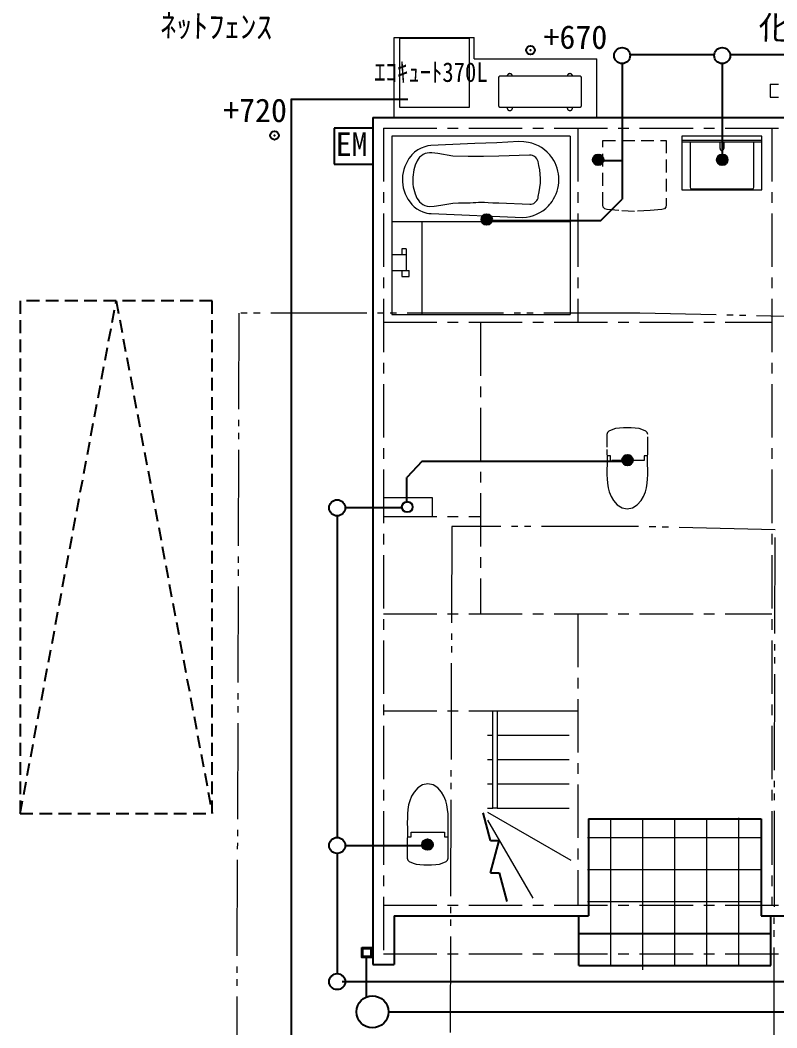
# Model space of a CAD drawing. Units: millimetres at full size. Extents: x -36400 to 21980, y -14845 to 15757.
# Drawn here: x -6966 to 125, y 123 to 9562 of the extents above; entities that cross this region are included whole.
import ezdxf
from ezdxf.enums import TextEntityAlignment as Align

# ---------------------------------------------------------------- set-up
doc = ezdxf.new("R2010")
doc.units = ezdxf.units.MM
doc.header["$LTSCALE"] = 100
doc.header["$PDMODE"] = 32
doc.header["$PDSIZE"] = 80
for name, pattern in [('CHAIN1', [8, 5, -1, 1, -1]), ('DASHED1', [1.8, 1.2, -0.6]), ('DOUBLE_CHAIN2', [12.8, 9, -1, 0.6, -0.6, 0.6, -1])]:
    doc.linetypes.add(name, pattern=pattern)
for name, color, linetype, lineweight in [('2-1_通り芯', 1, 'CHAIN1', 18), ('2-2', 6, 'Continuous', 25), ('2-3', 7, 'DASHED1', 25), ('2-4', 134, 'Continuous', 25), ('2-6', 4, 'Continuous', 9), ('7-7', 7, 'Continuous', 25), ('8-8', 7, 'Continuous', 25), ('C-0', 5, 'Continuous', 9)]:
    doc.layers.add(name, color=color, linetype=linetype, lineweight=lineweight)
doc.styles.add('ＭＳ ゴシック', font='')
doc.styles.get('ＭＳ ゴシック').set_extended_font_data('MS Gothic')

msp = doc.modelspace()

# ---------------------------------------------------------------- linework, layer by layer
at = {"layer": '2-1_通り芯'}
for p, q in [((-3561.1, 8551.5), (3718.9, 8551.5)), ((-3561.1, 8551.5), (-3561.1, 816.5)), ((-1741.1, 8551.5), (-1741.1, 6731.5)), ((78.9, 8551.5), (78.9, 1271.5)), ((-3561.1, 6731.5), (78.9, 6731.5)), ((-2651.1, 6731.5), (-2651.1, 4001.5)), ((-3561.1, 4911.5), (-2651.1, 4911.5)), ((-3561.1, 4001.5), (78.9, 4001.5)), ((-1741.1, 4001.5), (-1741.1, 1271.5)), ((-3561.1, 3091.5), (-1741.1, 3091.5)), ((-3561.1, 1271.5), (3718.9, 1271.5)), ((-3561.1, 816.5), (3718.9, 816.5))]:
    msp.add_line(p, q, dxfattribs=at)
msp.add_lwpolyline([(-3561.1, 5091.5), (-3106.1, 5091.5), (-3106.1, 4911.5)], dxfattribs=at)
at = {"layer": '2-2'}
for p, q in [((-3661.1, 8651.5), (-3661.1, 716.5)), ((-1641.1, 2081.5), (-21.1, 2081.5)), ((-1641.1, 2081.5), (-1641.1, 1171.5)), ((-21.1, 2081.5), (-21.1, 1171.5)), ((-3461.1, 1171.5), (-1641.1, 1171.5)), ((-3461.1, 1171.5), (-3461.1, 716.5)), ((-21.1, 1171.5), (3618.9, 1171.5)), ((-3661.1, 716.5), (-3461.1, 716.5))]:
    msp.add_line(p, q, dxfattribs=at)
msp.add_lwpolyline([(-3661.1, 8651.5), (3818.9, 8651.5), (3818.9, 716.5)], dxfattribs=at)
at = {"layer": '2-3'}
for p, q in [((-6966.3, 2131.5), (-6066.3, 6931.5)), ((-6966.3, 6931.5), (-6966.3, 2131.5)), ((-5166.3, 6931.5), (-6966.3, 6931.5)), ((-6066.3, 6931.5), (-5166.3, 2131.5)), ((-5166.3, 2131.5), (-5166.3, 6931.5)), ((-6966.3, 2131.5), (-5166.3, 2131.5))]:
    msp.add_line(p, q, dxfattribs=at)
at = {"layer": '2-4'}
for p, q in [((-1325.6, 9164.4), (-1325.6, 7885.5)), ((-461.8, 9236), (-1250.8, 9236)), ((-387, 9161.3), (-387, 8245.9)), ((4440.1, 9236), (-312.3, 9236)), ((-4425.7, 8824.5), (-4425.7, -3720.9)), ((-3333, 8818.1), (-4425.7, 8818.1)), ((-1549.5, 8304.3), (-1599.4, 8254.4)), ((-1536.9, 8302.7), (-1597.8, 8241.8)), ((-1566.8, 8301.2), (-1596.3, 8271.6)), ((-1526.7, 8298.8), (-1594, 8231.6)), ((-1518.1, 8293.3), (-1588.4, 8223)), ((-1511, 8286.3), (-1581.4, 8215.9)), ((-1505.3, 8277.8), (-1572.9, 8210.2)), ((-1501.2, 8267.7), (-1562.8, 8206.1)), ((-1499.4, 8255.4), (-1550.5, 8204.3)), ((-1501.9, 8238.8), (-1533.9, 8206.8)), ((-1504.3, 8245.9), (-1325.6, 8245.9)), ((-386.9, 8304.3), (-436.8, 8254.4)), ((-374.3, 8302.7), (-435.2, 8241.8)), ((-404.1, 8301.2), (-433.7, 8271.6)), ((-364.1, 8298.8), (-431.3, 8231.6)), ((-355.5, 8293.3), (-425.8, 8223)), ((-348.3, 8286.3), (-418.7, 8215.9)), ((-342.7, 8277.8), (-410.3, 8210.2)), ((-338.6, 8267.7), (-400.2, 8206.1)), ((-336.8, 8255.4), (-387.9, 8204.3)), ((-339.2, 8238.8), (-371.3, 8206.8)), ((-1525.4, 7685.7), (-1325.6, 7885.5)), ((-2594.2, 7744.1), (-2644.1, 7694.2)), ((-2581.7, 7742.5), (-2642.5, 7681.6)), ((-2611.5, 7741), (-2641, 7711.4)), ((-2571.4, 7738.6), (-2638.7, 7671.3)), ((-2562.8, 7733), (-2633.1, 7662.8)), ((-2555.7, 7726), (-2626.1, 7655.6)), ((-2550, 7717.6), (-2617.6, 7649.9)), ((-2546, 7707.5), (-2607.5, 7645.9)), ((-2544.1, 7695.2), (-2595.2, 7644.1)), ((-2546.6, 7678.6), (-2578.6, 7646.5)), ((-2549, 7685.7), (-1525.4, 7685.7)), ((-1275.4, 5490.8), (-1325.3, 5440.9)), ((-1262.9, 5489.2), (-1323.8, 5428.3)), ((-1292.7, 5487.7), (-1322.2, 5458.1)), ((-1252.6, 5485.3), (-1319.9, 5418)), ((-1244, 5479.7), (-1314.3, 5409.5)), ((-3200.3, 5432.4), (-3344, 5277.1)), ((-3200.3, 5432.4), (-1322.6, 5432.4)), ((-1236.9, 5472.7), (-1307.3, 5402.3)), ((-1231.2, 5464.3), (-1298.9, 5396.6)), ((-1227.2, 5454.2), (-1288.8, 5392.6)), ((-1225.4, 5441.9), (-1276.4, 5390.8)), ((-1227.8, 5425.3), (-1259.8, 5393.2)), ((-3344, 5042.2), (-3344, 5277.1)), ((-3995.5, 4918.8), (-3995.5, 1906.2)), ((-3390.4, 4993.8), (-3920.5, 4993.8)), ((-3149.9, 1889.5), (-3199.8, 1839.6)), ((-3137.3, 1888), (-3198.2, 1827.1)), ((-3920.5, 1831.2), (-3197.1, 1831.2)), ((-3167.2, 1886.4), (-3196.7, 1856.9)), ((-3127.1, 1884.1), (-3194.3, 1816.8)), ((-3118.5, 1878.5), (-3188.8, 1808.2)), ((-3111.4, 1871.5), (-3181.8, 1801.1)), ((-3105.7, 1863.1), (-3173.3, 1795.4)), ((-3101.6, 1853), (-3163.2, 1791.4)), ((-3099.8, 1840.6), (-3150.9, 1789.6)), ((-3102.3, 1824), (-3134.3, 1792)), ((-3995.5, 1756.2), (-3995.5, 628.3)), ((-3723.7, 776.4), (-3723.7, 411.2)), ((-3947.4, 555.7), (4443.7, 555.7)), ((-3509.7, 273.1), (3769.3, 273.1))]:
    msp.add_line(p, q, dxfattribs=at)
for centre, radius in [((-1325.6, 9230.2), 75), ((-387, 9230.2), 75), ((-1549.4, 8254.3), 50), ((-386.8, 8254.3), 50), ((-2594.1, 7694.1), 50), ((-1275.3, 5440.8), 50), ((-3995.5, 4993.8), 75), ((-3338.4, 5002.4), 50), ((-3995.5, 1831.2), 75), ((-3149.8, 1839.5), 50), ((-3995.5, 555.8), 75), ((-3665.1, 273.1), 150)]:
    msp.add_circle(centre, radius, dxfattribs=at)
at = {"layer": '2-6'}
for p, q in [((-3461.1, 9398), (-2711.1, 9398)), ((-3461.1, 8648), (-3461.1, 9398)), ((-2711.1, 9198), (-2711.1, 9398)), ((-2711.1, 9198), (-1561.1, 9198)), ((-1561.1, 8648), (-1561.1, 9198)), ((-1719.8, 9035.8), (-2469.8, 9035.8)), ((-2377.4, 9060.8), (-2378.1, 9060.8)), ((62, 8962), (62, 8842)), ((62, 8962), (140, 8962)), ((62, 8842), (140, 8842)), ((-2402.8, 8740.8), (-2402.8, 8746.8)), ((-2378.1, 8715.8), (-2377.4, 8715.8)), ((-2352.8, 8740), (-2352.8, 8746.8)), ((-1839.8, 8740.8), (-1839.8, 8746.8)), ((-1789.8, 8740), (-1789.8, 8746.8)), ((-3483.6, 8474), (-3483.6, 6804)), ((-1813.6, 8474), (-3483.6, 8474)), ((-1813.6, 8474), (-1813.6, 6804)), ((-764.7, 8438.7), (-14.7, 8438.7)), ((-764.7, 8421.5), (-14.7, 8421.5)), ((-1813.6, 7674), (-3483.6, 7674)), ((-3203.6, 7674), (-3203.6, 6804)), ((-3347.6, 7365), (-3483.6, 7365)), ((-3390.6, 7421), (-3390.6, 7365)), ((-3347.6, 7421), (-3390.6, 7421)), ((-3347.6, 7421), (-3347.6, 7218)), ((-3483.6, 7218), (-3321.6, 7218)), ((-3390.6, 7218), (-3390.6, 7162)), ((-3483.6, 6804), (-1813.6, 6804)), ((-2586.1, 3091.5), (-2536.1, 3091.5)), ((-2536.1, 3091.5), (-2496.1, 3091.5)), ((-2536.1, 2181.5), (-2536.1, 3091.5)), ((-2496.1, 3091.5), (-2496.1, 2181.5)), ((-2496.1, 3091.5), (-1821.1, 3091.5)), ((-2586.1, 2864), (-2536.1, 2864)), ((-2496.1, 2864), (-1821.1, 2864)), ((-2586.1, 2636.5), (-2536.1, 2636.5)), ((-2496.1, 2636.5), (-1821.1, 2636.5)), ((-2586.1, 2409), (-2536.1, 2409)), ((-2496.1, 2409), (-1821.1, 2409)), ((-2586.1, 2181.5), (-2536.1, 2181.5)), ((-2496.1, 2181.5), (-2536.1, 2181.5)), ((-2496.1, 2181.5), (-1821.1, 2181.5)), ((-2586.1, 2144), (-1806.1, 1693.7)), ((-231.1, 706.5), (-231.1, 2089)), ((-2586.1, 2069), (-2163.3, 1336.5)), ((-1431.1, 706.5), (-1431.1, 2076)), ((-1131.1, 666.5), (-1131.1, 2076)), ((-831.1, 706.5), (-831.1, 2076)), ((-531.1, 706.5), (-531.1, 2076)), ((-1648.6, 1906.5), (-13.6, 1906.5)), ((-1648.6, 1606.5), (-13.6, 1606.5)), ((-1648.6, 1306.5), (-13.6, 1306.5))]:
    msp.add_line(p, q, dxfattribs=at)
at = {"layer": '2-6', "color": 5, "lineweight": 25}
for p, q in [((-4024.7, 8551.3), (-4024.7, 8212.3)), ((-3664.2, 8551.3), (-4024.7, 8551.3)), ((-4024.7, 8212.3), (-3660.8, 8212.3))]:
    msp.add_line(p, q, dxfattribs=at)
at = {"layer": '2-6', "linetype": 'DASHED1'}
for p, q in [((-911.7, 8436), (-911.7, 7831)), ((-1502.7, 7809), (-1506.7, 7831)), ((-1488.7, 7795), (-1502.7, 7809)), ((-1466.7, 7788), (-1488.7, 7795)), ((-1356.7, 7778), (-1466.7, 7788)), ((-1208.7, 7771), (-1356.7, 7778)), ((-1061.7, 7778), (-1208.7, 7771)), ((-951.7, 7788), (-1061.7, 7778)), ((-929.7, 7795), (-951.7, 7788)), ((-915.7, 7809), (-929.7, 7795)), ((-911.7, 7831), (-915.7, 7809))]:
    msp.add_line(p, q, dxfattribs=at)
at = {"layer": '2-6', "color": 7, "lineweight": 25}
for p, q in [((-2557.5, 1876.5), (-2627.4, 2137.2)), ((-2557.5, 1576.5), (-2477.2, 1876.5)), ((-2557.5, 1876.5), (-2477.2, 1876.5)), ((-2557.5, 1576.5), (-2477.2, 1576.5)), ((-2477.2, 1576.5), (-2404.9, 1306.8)), ((-1731.1, 706.5), (-1731.1, 1179)), ((68.9, 706.5), (68.9, 1179)), ((-1731.1, 1006.5), (68.9, 1006.5)), ((-3764.3, 876.3), (-3669.3, 876.3)), ((-3669.3, 876.3), (-3669.3, 781.3)), ((-1731.1, 706.5), (68.9, 706.5))]:
    msp.add_line(p, q, dxfattribs=at)
at = {"layer": '2-6'}
for points in [[(-2757.5, 9392.6), (-2757.5, 8742.6), (-3407.5, 8742.6), (-3407.5, 9392.6)], [(-14.7, 8474), (-764.7, 8474), (-764.7, 7974), (-14.7, 7974)]]:
    msp.add_lwpolyline(points, close=True, dxfattribs=at)
for points in [[(-2469.8, 9035.8), (-2479.8, 9030.8), (-2484.8, 9020.8)], [(-2484.8, 9020.8), (-2484.8, 8761.8), (-2479.8, 8751.8), (-2469.8, 8746.8), (-1719.8, 8746.8)], [(-2400.5, 9046.2), (-2400.8, 9045.6), (-2401, 9044.9), (-2401.3, 9044.2), (-2401.5, 9043.6), (-2401.7, 9042.9), (-2401.9, 9042.2), (-2402.1, 9041.5), (-2402.3, 9040.8), (-2402.4, 9040.1), (-2402.5, 9039.4), (-2402.6, 9038.6), (-2402.7, 9037.9), (-2402.7, 9037.2), (-2402.8, 9036.5), (-2402.8, 9035.8)], [(-2378.1, 9060.8), (-2378.8, 9060.7), (-2379.6, 9060.7), (-2380.3, 9060.6), (-2381, 9060.6), (-2381.7, 9060.4), (-2382.4, 9060.3), (-2383.1, 9060.2), (-2383.8, 9060), (-2384.5, 9059.8), (-2385.2, 9059.6), (-2385.9, 9059.4), (-2386.6, 9059.2), (-2387.2, 9058.9), (-2387.9, 9058.6), (-2388.6, 9058.3), (-2389.2, 9058), (-2389.8, 9057.6), (-2390.5, 9057.3), (-2391.1, 9056.9), (-2391.7, 9056.5), (-2392.3, 9056.1), (-2392.9, 9055.7), (-2393.4, 9055.2), (-2394, 9054.8), (-2394.5, 9054.3), (-2395.1, 9053.8), (-2395.6, 9053.3), (-2396.1, 9052.8), (-2396.5, 9052.3), (-2397, 9051.7), (-2397.5, 9051.1), (-2397.9, 9050.6), (-2398.3, 9050), (-2398.7, 9049.4), (-2399.1, 9048.8), (-2399.5, 9048.2), (-2399.8, 9047.5), (-2400.2, 9046.9), (-2400.5, 9046.2)], [(-2367, 9058.3), (-2367.6, 9058.6), (-2368.3, 9058.9), (-2369, 9059.2), (-2369.6, 9059.4), (-2370.3, 9059.6), (-2371, 9059.8), (-2371.7, 9060), (-2372.4, 9060.2), (-2373.1, 9060.3), (-2373.8, 9060.4), (-2374.5, 9060.6), (-2375.2, 9060.6), (-2376, 9060.7), (-2376.7, 9060.7), (-2377.4, 9060.8)], [(-2352.8, 9035.8), (-2352.8, 9036.5), (-2352.8, 9037.2), (-2352.9, 9037.9), (-2352.9, 9038.6), (-2353, 9039.4), (-2353.1, 9040.1), (-2353.3, 9040.8), (-2353.4, 9041.5), (-2353.6, 9042.2), (-2353.8, 9042.9), (-2354, 9043.6), (-2354.2, 9044.2), (-2354.5, 9044.9), (-2354.8, 9045.6), (-2355.1, 9046.2), (-2355.4, 9046.9), (-2355.7, 9047.5), (-2356.1, 9048.2), (-2356.4, 9048.8), (-2356.8, 9049.4), (-2357.2, 9050), (-2357.6, 9050.6), (-2358.1, 9051.1), (-2358.5, 9051.7), (-2359, 9052.3), (-2359.5, 9052.8), (-2360, 9053.3), (-2360.5, 9053.8), (-2361, 9054.3), (-2361.5, 9054.8), (-2362.1, 9055.2), (-2362.7, 9055.7), (-2363.2, 9056.1), (-2363.8, 9056.5), (-2364.4, 9056.9), (-2365.1, 9057.3), (-2365.7, 9057.6), (-2366.3, 9058), (-2367, 9058.3)], [(-1837.5, 9046.2), (-1837.8, 9045.6), (-1838, 9044.9), (-1838.3, 9044.2), (-1838.5, 9043.6), (-1838.7, 9042.9), (-1838.9, 9042.2), (-1839.1, 9041.5), (-1839.3, 9040.8), (-1839.4, 9040.1), (-1839.5, 9039.4), (-1839.6, 9038.6), (-1839.7, 9037.9), (-1839.7, 9037.2), (-1839.8, 9036.5), (-1839.8, 9035.8)], [(-1815.1, 9060.8), (-1815.8, 9060.7), (-1816.6, 9060.7), (-1817.3, 9060.6), (-1818, 9060.6), (-1818.7, 9060.4), (-1819.4, 9060.3), (-1820.1, 9060.2), (-1820.8, 9060), (-1821.5, 9059.8), (-1822.2, 9059.6), (-1822.9, 9059.4), (-1823.6, 9059.2), (-1824.2, 9058.9), (-1824.9, 9058.6), (-1825.6, 9058.3), (-1826.2, 9058), (-1826.8, 9057.6), (-1827.5, 9057.3), (-1828.1, 9056.9), (-1828.7, 9056.5), (-1829.3, 9056.1), (-1829.9, 9055.7), (-1830.4, 9055.2), (-1831, 9054.8), (-1831.5, 9054.3), (-1832.1, 9053.8), (-1832.6, 9053.3), (-1833.1, 9052.8), (-1833.5, 9052.3), (-1834, 9051.7), (-1834.5, 9051.1), (-1834.9, 9050.6), (-1835.3, 9050), (-1835.7, 9049.4), (-1836.1, 9048.8), (-1836.5, 9048.2), (-1836.8, 9047.5), (-1837.2, 9046.9), (-1837.5, 9046.2)], [(-1804, 9058.3), (-1804.6, 9058.6), (-1805.3, 9058.9), (-1806, 9059.2), (-1806.6, 9059.4), (-1807.3, 9059.6), (-1808, 9059.8), (-1808.7, 9060), (-1809.4, 9060.2), (-1810.1, 9060.3), (-1810.8, 9060.4), (-1811.5, 9060.6), (-1812.2, 9060.6), (-1813, 9060.7), (-1813.7, 9060.7), (-1814.4, 9060.8), (-1815.1, 9060.8)], [(-1789.8, 9035.8), (-1789.8, 9036.5), (-1789.8, 9037.2), (-1789.9, 9037.9), (-1789.9, 9038.6), (-1790, 9039.4), (-1790.1, 9040.1), (-1790.3, 9040.8), (-1790.4, 9041.5), (-1790.6, 9042.2), (-1790.8, 9042.9), (-1791, 9043.6), (-1791.2, 9044.2), (-1791.5, 9044.9), (-1791.8, 9045.6), (-1792.1, 9046.2), (-1792.4, 9046.9), (-1792.7, 9047.5), (-1793.1, 9048.2), (-1793.4, 9048.8), (-1793.8, 9049.4), (-1794.2, 9050), (-1794.6, 9050.6), (-1795.1, 9051.1), (-1795.5, 9051.7), (-1796, 9052.3), (-1796.5, 9052.8), (-1797, 9053.3), (-1797.5, 9053.8), (-1798, 9054.3), (-1798.5, 9054.8), (-1799.1, 9055.2), (-1799.7, 9055.7), (-1800.2, 9056.1), (-1800.8, 9056.5), (-1801.4, 9056.9), (-1802.1, 9057.3), (-1802.7, 9057.6), (-1803.3, 9058), (-1804, 9058.3)], [(-1719.8, 8746.8), (-1709.8, 8751.8), (-1704.8, 8761.8), (-1704.8, 9020.8), (-1709.8, 9030.8), (-1719.8, 9035.8)], [(-2402.8, 8740.8), (-2402.8, 8740), (-2402.7, 8739.3), (-2402.7, 8738.6), (-2402.6, 8737.9), (-2402.5, 8737.2), (-2402.4, 8736.5), (-2402.3, 8735.8), (-2402.1, 8735), (-2401.9, 8734.4), (-2401.7, 8733.7), (-2401.5, 8733), (-2401.3, 8732.3), (-2401, 8731.6), (-2400.8, 8730.9), (-2400.5, 8730.3), (-2400.2, 8729.6), (-2399.8, 8729), (-2399.5, 8728.4), (-2399.1, 8727.7), (-2398.7, 8727.1), (-2398.3, 8726.5), (-2397.9, 8726), (-2397.5, 8725.4), (-2397, 8724.8), (-2396.5, 8724.3), (-2396.1, 8723.7), (-2395.6, 8723.2), (-2395.1, 8722.7), (-2394.5, 8722.2), (-2394, 8721.7), (-2393.4, 8721.3), (-2392.9, 8720.8), (-2392.3, 8720.4), (-2391.7, 8720), (-2391.1, 8719.6), (-2390.5, 8719.2), (-2389.8, 8718.9), (-2389.2, 8718.5), (-2388.6, 8718.2)], [(-2388.6, 8718.2), (-2387.9, 8717.9), (-2387.2, 8717.6), (-2386.6, 8717.4), (-2385.9, 8717.1), (-2385.2, 8716.9), (-2384.5, 8716.7), (-2383.8, 8716.5), (-2383.1, 8716.3), (-2382.4, 8716.2), (-2381.7, 8716.1), (-2381, 8716), (-2380.3, 8715.9), (-2379.6, 8715.8), (-2378.8, 8715.8), (-2378.1, 8715.8)], [(-2377.4, 8715.8), (-2376.7, 8715.8), (-2376, 8715.8), (-2375.2, 8715.9), (-2374.5, 8716), (-2373.8, 8716.1), (-2373.1, 8716.2), (-2372.4, 8716.3), (-2371.7, 8716.5), (-2371, 8716.7), (-2370.3, 8716.9), (-2369.6, 8717.1), (-2369, 8717.4), (-2368.3, 8717.6), (-2367.6, 8717.9), (-2367, 8718.2), (-2366.3, 8718.5), (-2365.7, 8718.9), (-2365.1, 8719.2), (-2364.4, 8719.6), (-2363.8, 8720), (-2363.2, 8720.4), (-2362.7, 8720.8), (-2362.1, 8721.3), (-2361.5, 8721.7), (-2361, 8722.2), (-2360.5, 8722.7), (-2360, 8723.2), (-2359.5, 8723.7), (-2359, 8724.3), (-2358.5, 8724.8), (-2358.1, 8725.4), (-2357.6, 8726), (-2357.2, 8726.5), (-2356.8, 8727.1), (-2356.4, 8727.7), (-2356.1, 8728.4), (-2355.7, 8729), (-2355.4, 8729.6), (-2355.1, 8730.3)], [(-2355.1, 8730.3), (-2354.8, 8730.9), (-2354.5, 8731.6), (-2354.2, 8732.3), (-2354, 8733), (-2353.8, 8733.7), (-2353.6, 8734.4), (-2353.4, 8735), (-2353.3, 8735.8), (-2353.1, 8736.5), (-2353, 8737.2), (-2352.9, 8737.9), (-2352.9, 8738.6), (-2352.8, 8739.3), (-2352.8, 8740), (-2352.8, 8740.8)], [(-1839.8, 8740.8), (-1839.8, 8740), (-1839.7, 8739.3), (-1839.7, 8738.6), (-1839.6, 8737.9), (-1839.5, 8737.2), (-1839.4, 8736.5), (-1839.3, 8735.8), (-1839.1, 8735), (-1838.9, 8734.4), (-1838.7, 8733.7), (-1838.5, 8733), (-1838.3, 8732.3), (-1838, 8731.6), (-1837.8, 8730.9), (-1837.5, 8730.3), (-1837.2, 8729.6), (-1836.8, 8729), (-1836.5, 8728.4), (-1836.1, 8727.7), (-1835.7, 8727.1), (-1835.3, 8726.5), (-1834.9, 8726), (-1834.5, 8725.4), (-1834, 8724.8), (-1833.5, 8724.3), (-1833.1, 8723.7), (-1832.6, 8723.2), (-1832.1, 8722.7), (-1831.5, 8722.2), (-1831, 8721.7), (-1830.4, 8721.3), (-1829.9, 8720.8), (-1829.3, 8720.4), (-1828.7, 8720), (-1828.1, 8719.6), (-1827.5, 8719.2), (-1826.8, 8718.9), (-1826.2, 8718.5), (-1825.6, 8718.2)], [(-1825.6, 8718.2), (-1824.9, 8717.9), (-1824.2, 8717.6), (-1823.6, 8717.4), (-1822.9, 8717.1), (-1822.2, 8716.9), (-1821.5, 8716.7), (-1820.8, 8716.5), (-1820.1, 8716.3), (-1819.4, 8716.2), (-1818.7, 8716.1), (-1818, 8716), (-1817.3, 8715.9), (-1816.6, 8715.8), (-1815.8, 8715.8), (-1815.1, 8715.8), (-1814.4, 8715.8)], [(-1814.4, 8715.8), (-1813.7, 8715.8), (-1813, 8715.8), (-1812.2, 8715.9), (-1811.5, 8716), (-1810.8, 8716.1), (-1810.1, 8716.2), (-1809.4, 8716.3), (-1808.7, 8716.5), (-1808, 8716.7), (-1807.3, 8716.9), (-1806.6, 8717.1), (-1806, 8717.4), (-1805.3, 8717.6), (-1804.6, 8717.9), (-1804, 8718.2), (-1803.3, 8718.5), (-1802.7, 8718.9), (-1802.1, 8719.2), (-1801.4, 8719.6), (-1800.8, 8720), (-1800.2, 8720.4), (-1799.7, 8720.8), (-1799.1, 8721.3), (-1798.5, 8721.7), (-1798, 8722.2), (-1797.5, 8722.7), (-1797, 8723.2), (-1796.5, 8723.7), (-1796, 8724.3), (-1795.5, 8724.8), (-1795.1, 8725.4), (-1794.6, 8726), (-1794.2, 8726.5), (-1793.8, 8727.1), (-1793.4, 8727.7), (-1793.1, 8728.4), (-1792.7, 8729), (-1792.4, 8729.6), (-1792.1, 8730.3)], [(-1792.1, 8730.3), (-1791.8, 8730.9), (-1791.5, 8731.6), (-1791.2, 8732.3), (-1791, 8733), (-1790.8, 8733.7), (-1790.6, 8734.4), (-1790.4, 8735), (-1790.3, 8735.8), (-1790.1, 8736.5), (-1790, 8737.2), (-1789.9, 8737.9), (-1789.9, 8738.6), (-1789.8, 8739.3), (-1789.8, 8740), (-1789.8, 8740.8)], [(-1926.5, 8148.3), (-1934.5, 8174.3), (-1942.5, 8199.3), (-1953.5, 8224.3), (-1966.5, 8248.3), (-1980.5, 8271.3), (-1982.5, 8274.3), (-2003.5, 8301.3), (-2026.5, 8326.3), (-2052.5, 8348.3), (-2080.5, 8368.3), (-2109.5, 8384.3), (-2139.5, 8398.3), (-2171.5, 8408.3), (-2203.5, 8416.3), (-2247.5, 8423.3), (-2293.5, 8424.3), (-2499.5, 8414.3), (-2704.5, 8405.3), (-3116.5, 8386.3), (-3145.5, 8383.3), (-3174.5, 8376.3), (-3208.5, 8364.3), (-3240.5, 8347.3), (-3269.5, 8326.3), (-3282.5, 8314.3), (-3295.5, 8301.3), (-3305.5, 8288.3), (-3322.5, 8266.3), (-3337.5, 8241.3), (-3350.5, 8216.3), (-3362.5, 8190.3), (-3371.5, 8162.3), (-3378.5, 8134.3), (-3382.5, 8106.3), (-3384.5, 8077.3)], [(-688.5, 8421.5), (-688.5, 7999), (-685.2, 7986.3), (-672.2, 7981.3), (-107.2, 7981.3), (-94.2, 7986.3), (-90.9, 7999), (-90.9, 8421.5)], [(-408.8, 8421.5), (-408.8, 8365.6), (-407.9, 8355.7), (-405.2, 8349.7), (-402.4, 8345.8), (-396.8, 8341.7), (-389.7, 8340.2), (-382.6, 8341.7), (-377, 8345.8), (-374.2, 8349.7), (-371.5, 8355.7), (-370.6, 8365.6), (-370.6, 8421.5)], [(-2910.5, 8289.3), (-3052.5, 8314.3), (-3109.5, 8319.3), (-3130.5, 8320.3), (-3151.5, 8317.3), (-3170.5, 8311.3), (-3189.5, 8302.3), (-3206.5, 8291.3), (-3222.5, 8277.3), (-3235.5, 8261.3), (-3245.5, 8243.3), (-3263.5, 8202.3), (-3270.5, 8180.3), (-3276.5, 8159.3), (-3281.5, 8137.3), (-3284.5, 8114.3), (-3286.5, 8092.3), (-3287.5, 8069.3), (-3287.5, 8046.3), (-3285.5, 8024.3), (-3282.5, 8001.3), (-3277.5, 7979.3), (-3271.5, 7957.3), (-3264.5, 7936.3), (-3247.5, 7894.3), (-3236.5, 7877.3), (-3223.5, 7861.3), (-3208.5, 7847.3), (-3191.5, 7835.3), (-3172.5, 7826.3), (-3152.3, 7818.9), (-3132.9, 7816.6), (-3086.7, 7818.9), (-3025.3, 7828.8), (-2910.5, 7847.3)], [(-2142.5, 8282.3), (-2153.5, 8289.3), (-2165.5, 8294.3), (-2178.5, 8297.3), (-2192.5, 8298.3), (-2480.5, 8286.3), (-2623.5, 8283.3), (-2767.5, 8284.3), (-2910.5, 8289.3)], [(-2910.5, 7847.3), (-2859.5, 7849.3), (-2805.5, 7851.3), (-2750.5, 7852.3), (-2722.5, 7853.3), (-2695.5, 7854.3), (-2671.5, 7856.3), (-2643.5, 7857.3), (-2616.5, 7856.3), (-2579.5, 7853.3), (-2537.5, 7851.3), (-2480.5, 7850.3), (-2191.5, 7838.3), (-2177.5, 7837.3), (-2164.5, 7840.3), (-2152.5, 7845.3), (-2142.5, 7853.3), (-2132.5, 7862.3), (-2124.5, 7872.3), (-2117.5, 7883.3), (-2112.5, 7895.3), (-2110.5, 7911.3), (-2101.5, 7952.3), (-2095.5, 7994.3), (-2091.5, 8036.3), (-2091.5, 8078.3), (-2093.5, 8120.3), (-2097.5, 8161.3), (-2104.5, 8200.3), (-2113.5, 8239.3), (-2124.5, 8264.3), (-2132.5, 8274.3), (-2142.5, 8282.3)], [(-3384.5, 8077.3), (-3384.5, 8048.3), (-3381.5, 8019.3), (-3376.5, 7991.3), (-3368.5, 7963.3), (-3358.5, 7936.3), (-3346.5, 7910.3), (-3332.5, 7885.3), (-3320.5, 7868.3), (-3296.5, 7836.3), (-3272.5, 7812.3), (-3247.5, 7793.3), (-3221.5, 7778.3), (-3192.5, 7766.3), (-3154.5, 7755.3), (-3135.5, 7752.3), (-3115.5, 7750.3), (-2256.5, 7712.3), (-2220.5, 7716.3), (-2188.5, 7723.3), (-2156.5, 7732.3), (-2126.5, 7744.3), (-2096.5, 7759.3), (-2067.5, 7777.3), (-2041.5, 7797.3), (-2016.5, 7821.3), (-2001.5, 7838.3), (-1994.5, 7847.3), (-1981.5, 7864.3), (-1967.5, 7887.3), (-1955.5, 7910.3), (-1944.5, 7935.3), (-1934.5, 7960.3), (-1927.5, 7986.3), (-1922.5, 8013.3), (-1919.5, 8040.3), (-1917.5, 8067.3), (-1918.5, 8094.3), (-1921.5, 8121.3), (-1926.5, 8148.3)], [(-3390.6, 7162), (-3321.6, 7162), (-3321.6, 7218)], [(-3146.7, 2408), (-3196.3, 2398.5), (-3240.3, 2371.2), (-3275.4, 2331.8), (-3297.9, 2293.8), (-3316, 2250.3), (-3326.2, 2211.2), (-3333, 2169.1), (-3336.7, 2126.4), (-3338, 2089.1), (-3338.2, 2042.7), (-3337.1, 1990.3), (-3336.6, 1956.3), (-3338.2, 1853.5), (-3338.2, 1711.7), (-3332.6, 1693.4), (-3320, 1681.1), (-3282.5, 1664.4), (-3256.5, 1657.3), (-3220.9, 1652.5), (-3182.9, 1649.8), (-3146.7, 1649), (-3110.4, 1649.8), (-3072.4, 1652.5), (-3036.8, 1657.3), (-3010.9, 1664.4), (-2973.4, 1681.1), (-2960.7, 1693.4), (-2955.2, 1711.7), (-2955.2, 1853.5), (-2956.7, 1956.3), (-2956.2, 1990.3), (-2955.2, 2042.7), (-2955.3, 2089.1), (-2956.7, 2126.4), (-2960.4, 2169.1), (-2967.2, 2211.2), (-2977.4, 2250.3), (-2995.5, 2293.8), (-3017.9, 2331.8)], [(-3017.9, 2331.8), (-3053.1, 2371.2), (-3097, 2398.5), (-3146.7, 2408)], [(-3337.2, 1913.2), (-3303, 1913.2), (-3303, 1956.3), (-2990.4, 1956.3), (-2990.4, 1913.2), (-2956.1, 1913.2)]]:
    msp.add_lwpolyline(points, dxfattribs=at)
at = {"layer": '2-6', "linetype": 'DASHED1'}
for points in [[(-1506.7, 7831), (-1506.7, 8436), (-911.7, 8436)], [(-1276.6, 4985), (-1226.9, 4994.6), (-1183, 5021.9), (-1147.8, 5061.3), (-1125.4, 5099.3), (-1107.3, 5142.8), (-1097.1, 5181.8), (-1090.3, 5224), (-1086.6, 5266.7), (-1085.2, 5304), (-1085.1, 5350.4), (-1086.1, 5402.8), (-1086.6, 5436.8), (-1085.1, 5539.6), (-1085.1, 5681.4), (-1090.6, 5699.7), (-1103.3, 5712), (-1140.7, 5728.7), (-1166.7, 5735.8), (-1202.3, 5740.5), (-1240.3, 5743.3), (-1276.6, 5744), (-1312.8, 5743.3), (-1350.8, 5740.5), (-1386.4, 5735.8), (-1412.4, 5728.7), (-1449.9, 5712), (-1462.5, 5699.7), (-1468.1, 5681.4), (-1468.1, 5539.6), (-1466.5, 5436.8), (-1467, 5402.8), (-1468.1, 5350.4), (-1467.9, 5304), (-1466.6, 5266.7), (-1462.9, 5224), (-1456.1, 5181.8), (-1445.9, 5142.8), (-1427.8, 5099.3), (-1405.3, 5061.3)], [(-1086, 5479.9), (-1120.2, 5479.9), (-1120.2, 5436.7), (-1432.9, 5436.7), (-1432.9, 5479.9), (-1467.1, 5479.9)], [(-1405.3, 5061.3), (-1370.2, 5021.9), (-1326.2, 4994.6), (-1276.6, 4985)]]:
    msp.add_lwpolyline(points, dxfattribs=at)
at = {"layer": '2-6', "color": 7, "lineweight": 25}
msp.add_lwpolyline([(-3669.3, 781.3), (-3764.3, 781.3), (-3764.3, 876.3)], dxfattribs=at)
msp.add_lwpolyline([(-3679.3, 866.3), (-3679.3, 791.3), (-3754.3, 791.3), (-3754.3, 866.3)], close=True, dxfattribs=at)
at = {"layer": '7-7', "color": 5}
for p in [(-2183.3, 9280.9), (-4583.2, 8482.4)]:
    msp.add_point(p, dxfattribs=at)
at = {"layer": 'C-0', "color": 2, "linetype": 'DOUBLE_CHAIN2'}
for p, q in [((-4915.9, 6817.5), (-4952.5, -5171.1)), ((-2922, 4818), (-2948.6, -3889.7)), ((-1181.5, 4818.4), (-2922, 4818)), ((109.3, 4788.3), (-1181.5, 4818.4)), ((89.4, -3863.3), (109.3, 4788.3))]:
    msp.add_line(p, q, dxfattribs=at)
msp.add_lwpolyline([(2113.8, 6742.2), (-1158.4, 6818.4), (-4915.9, 6817.5)], dxfattribs=at)

# ---------------------------------------------------------------- texts
at = {"layer": '2-6', "style": 'ＭＳ ゴシック', "width": 0.85}
msp.add_text('ｴｺｷｭｰﾄ370L', height=183.3, dxfattribs=at).set_placement((-3647.4, 8928.5), align=Align.BOTTOM_LEFT)
at = {"layer": '2-6', "color": 5, "style": 'ＭＳ ゴシック'}
msp.add_text('EM', height=219.9, dxfattribs=at).set_placement((-4010, 8224.9), align=Align.BOTTOM_LEFT)
at = {"layer": '7-7', "style": 'ＭＳ ゴシック'}
for s, p in [('+670', (-2063.2, 9228.3)), ('+720', (-5065.1, 8543.2))]:
    msp.add_text(s, height=219.9, rotation=359.789, dxfattribs=at).set_placement(p, align=Align.BOTTOM_LEFT)
at = {"layer": '8-8', "style": 'ＭＳ ゴシック'}
for s, p in [('ﾈｯﾄﾌｪﾝｽ', (-5656.3, 9339.7)), ('化粧CB-4段', (-49.3, 9319.5))]:
    msp.add_text(s, height=219.9, rotation=358.879, dxfattribs=at).set_placement(p, align=Align.BOTTOM_LEFT)

doc.saveas('drawing.dxf')
